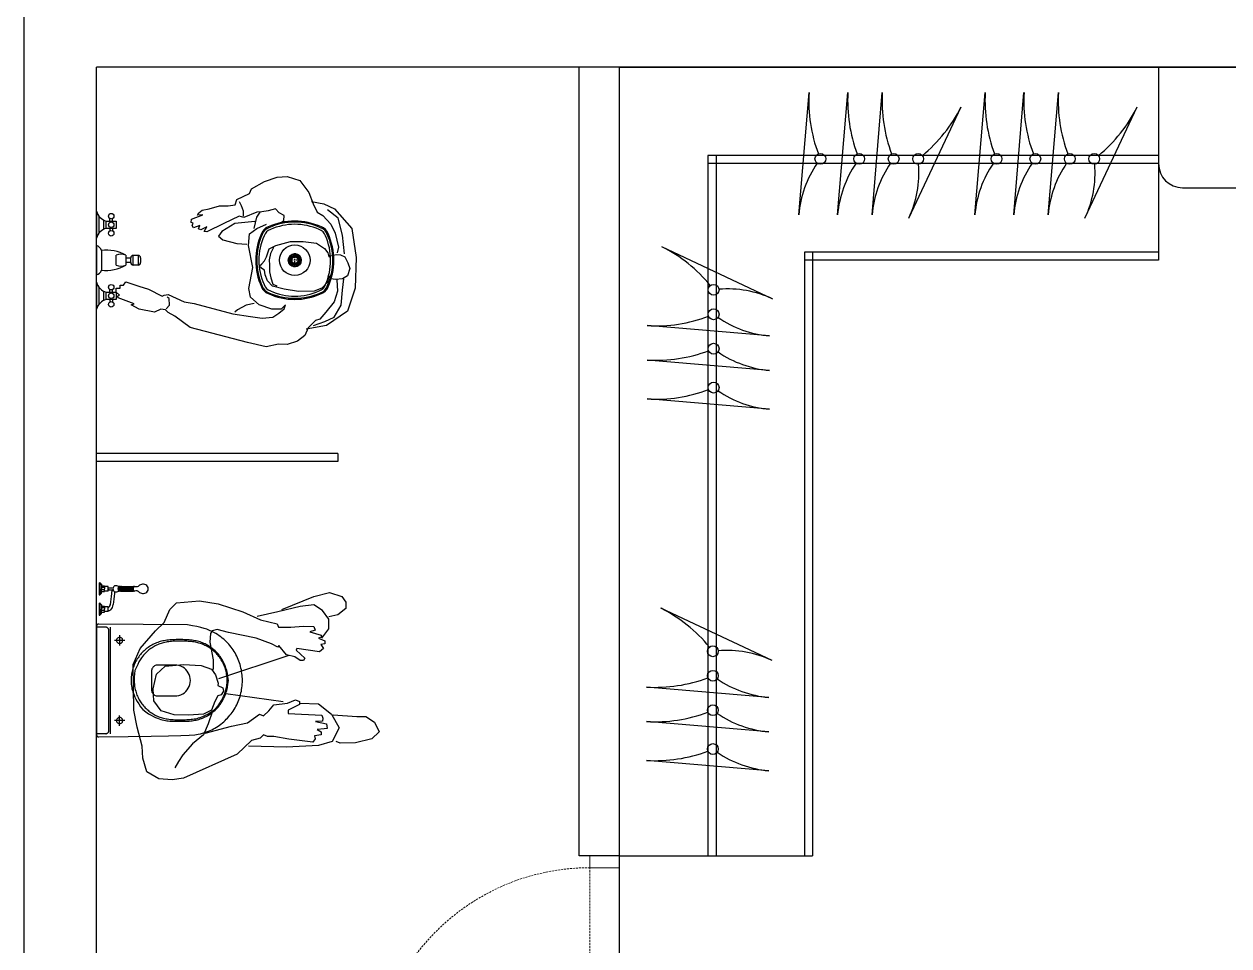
# Model space of a CAD drawing. Header units: inches. Extents: x 9636 to 21597, y -10243 to 557.
# Drawn here: x 14799.2 to 14948.9, y -8847.6 to -8733.1 of the extents above; entities that cross this region are included whole.
import ezdxf

# ---------------------------------------------------------------- set-up
doc = ezdxf.new("R2010")
doc.units = ezdxf.units.IN
doc.header["$MEASUREMENT"] = 0
for name, pattern in [('CENTER2', [1.125, 0.75, -0.125, 0.125, -0.125]), ('DASHED2', [0.375, 0.25, -0.125]), ('HIDDEN', [0.375, 0.25, -0.125])]:
    doc.linetypes.add(name, pattern=pattern)
for name, color, linetype in [('A-Door-Frame', 1, 'Continuous'), ('A-Door-Swing', 8, 'HIDDEN'), ('Edges', 7, 'Continuous')]:
    doc.layers.add(name, color=color, linetype=linetype)
doc.layers.add('Furniture', color=251, linetype='Continuous', lineweight=18)

# ---------------------------------------------------------------- blocks, each defined once
blk = doc.blocks.new('FF')
at = {"color": 252, "true_color": 0x939598}
for p, q in [((14799.19, -8905.47), (14799.19, -8729.47)), ((14988.19, -8738.47), (14808.19, -8738.47)), ((14808.19, -8896.47), (14808.19, -8738.47)), ((14868.19, -8836.47), (14868.19, -8738.47)), ((14873.19, -8836.47), (14873.19, -8738.47)), ((14873.19, -8738.47), (15058.19, -8738.47)), ((14873.19, -8896.47), (14873.19, -8738.47)), ((14940.19, -8738.47), (14940.19, -8750.47)), ((14940.19, -8738.47), (14940.19, -8762.47)), ((14884.19, -8749.47), (14884.19, -8836.47)), ((14940.19, -8749.47), (14884.19, -8749.47)), ((14885.19, -8749.47), (14885.19, -8836.47)), ((14940.19, -8750.47), (14884.19, -8750.47)), ((14943.19, -8753.47), (14985.19, -8753.47)), ((14808.19, -8756.38), (14808.19, -8759.73)), ((14808.49, -8756.98), (14808.49, -8759.13)), ((14809.86, -8757.6), (14809.86, -8757.29)), ((14810.17, -8757.6), (14810.17, -8757.29)), ((14809.1, -8758.64), (14809.1, -8757.48)), ((14809.41, -8757.6), (14810.62, -8757.6)), ((14809.41, -8758.51), (14809.41, -8757.6)), ((14810.62, -8758.51), (14809.41, -8758.51)), ((14809.86, -8758.51), (14809.86, -8758.82)), ((14810.17, -8758.51), (14810.17, -8758.82)), ((14810.62, -8757.6), (14810.62, -8758.51)), ((14808.19, -8760.64), (14808.19, -8764.3)), ((14808.8, -8761.25), (14808.8, -8763.69)), ((14810.62, -8763.08), (14810.62, -8761.86)), ((14811.84, -8761.86), (14811.84, -8763.08)), ((14812.76, -8761.86), (14813.36, -8761.86)), ((14812.76, -8763.08), (14812.76, -8761.86)), ((14813.36, -8761.86), (14813.36, -8763.08)), ((14940.19, -8761.47), (14896.19, -8761.47)), ((14896.19, -8761.47), (14896.19, -8836.47)), ((14897.19, -8761.47), (14897.19, -8836.47)), ((14811.84, -8762.17), (14812.45, -8762.17)), ((14812.45, -8762.77), (14811.84, -8762.77)), ((14812.45, -8762.77), (14812.45, -8762.17)), ((14813.36, -8763.08), (14812.76, -8763.08)), ((14813.67, -8762.17), (14813.67, -8762.77)), ((14940.19, -8762.47), (14896.19, -8762.47)), ((14808.19, -8765.21), (14808.19, -8768.56)), ((14808.49, -8765.81), (14808.49, -8767.96)), ((14809.1, -8767.47), (14809.1, -8766.31)), ((14809.86, -8766.43), (14809.86, -8766.12)), ((14810.17, -8766.43), (14810.17, -8766.12)), ((14809.41, -8766.43), (14810.62, -8766.43)), ((14809.41, -8767.34), (14809.41, -8766.43)), ((14810.62, -8767.34), (14809.41, -8767.34)), ((14809.86, -8767.34), (14809.86, -8767.65)), ((14810.17, -8767.34), (14810.17, -8767.65)), ((14810.62, -8766.43), (14810.62, -8767.34)), ((14838.19, -8786.47), (14808.19, -8786.47)), ((14838.19, -8786.47), (14838.19, -8787.47)), ((14838.19, -8787.47), (14808.19, -8787.47)), ((14873.19, -8836.47), (14868.19, -8836.47)), ((14873.19, -8836.47), (14897.19, -8836.47))]:
    blk.add_line(p, q, dxfattribs=at)
at = {"color": 252, "linetype": 'ByBlock', "true_color": 0x939598}
for p, q in [((14827.44, -8753.59), (14829.08, -8752.67)), ((14829.08, -8752.67), (14830.66, -8752.13)), ((14830.66, -8752.13), (14831.88, -8752.07)), ((14831.88, -8752.07), (14833.47, -8752.55)), ((14833.47, -8752.55), (14834.56, -8754.07)), ((14825.61, -8754.93), (14827.19, -8754.2)), ((14827.19, -8754.2), (14827.44, -8753.59)), ((14834.56, -8754.07), (14835.11, -8755.47)), ((14822.2, -8756.08), (14823.48, -8755.72)), ((14823.48, -8755.72), (14824.57, -8755.72)), ((14824.57, -8755.72), (14825.43, -8755.59)), ((14825.43, -8755.59), (14825.61, -8754.93)), ((14826.22, -8755.72), (14825.97, -8755.23)), ((14826.46, -8756.39), (14826.22, -8755.72)), ((14834.93, -8755.17), (14836.45, -8755.47)), ((14835.11, -8755.47), (14835.6, -8756.51)), ((14836.45, -8755.47), (14837.79, -8756.08)), ((14819.94, -8757.79), (14820, -8757.36)), ((14820, -8757.36), (14821.41, -8756.81)), ((14820.74, -8756.87), (14820.92, -8756.57)), ((14821.41, -8756.81), (14820.74, -8756.87)), ((14820.92, -8756.57), (14821.34, -8756.26)), ((14821.34, -8756.26), (14822.2, -8756.08)), ((14825.91, -8756.99), (14824.03, -8757.91)), ((14826.52, -8757.18), (14825.91, -8756.99)), ((14826.46, -8756.99), (14826.46, -8756.39)), ((14828.11, -8756.51), (14826.52, -8757.18)), ((14827.8, -8758.52), (14828.11, -8757.12)), ((14828.72, -8756.45), (14828.11, -8756.51)), ((14828.11, -8757.12), (14828.53, -8756.51)), ((14829.51, -8756.33), (14828.72, -8756.45)), ((14830.42, -8756.08), (14829.51, -8756.33)), ((14830.91, -8756.57), (14830.42, -8756.08)), ((14831.52, -8756.93), (14830.91, -8756.57)), ((14831.46, -8757.54), (14831.52, -8756.93)), ((14835.6, -8756.51), (14836.33, -8756.93)), ((14836.33, -8756.93), (14837.3, -8757.97)), ((14838.22, -8757.24), (14836.88, -8756.2)), ((14837.79, -8756.08), (14839.92, -8758.52)), ((14838.77, -8759.37), (14838.22, -8757.24)), ((14820.19, -8757.85), (14819.94, -8757.79)), ((14820.07, -8758.15), (14820.19, -8757.85)), ((14820.25, -8758.46), (14820.07, -8758.15)), ((14821.04, -8758.15), (14820.25, -8758.46)), ((14820.86, -8758.58), (14821.04, -8758.15)), ((14821.16, -8758.7), (14820.86, -8758.58)), ((14821.89, -8758.33), (14821.16, -8758.7)), ((14821.59, -8758.88), (14821.89, -8758.33)), ((14824.03, -8757.91), (14821.89, -8758.94)), ((14825.37, -8757.91), (14823.78, -8758.88)), ((14827.86, -8757.66), (14825.37, -8757.91)), ((14827.19, -8759.19), (14828.11, -8758.52)), ((14828.11, -8758.52), (14829.32, -8757.97)), ((14831.03, -8757.85), (14831.46, -8757.54)), ((14837.3, -8757.97), (14837.85, -8759.12)), ((14839.92, -8758.52), (14840.47, -8762.11)), ((14821.89, -8758.94), (14821.59, -8758.88)), ((14823.78, -8758.88), (14823.36, -8759.49)), ((14823.36, -8759.49), (14823.9, -8759.92)), ((14823.9, -8759.92), (14825.61, -8760.4)), ((14827.07, -8760.65), (14827.19, -8759.19)), ((14830.48, -8760.65), (14832.31, -8760.16)), ((14832.31, -8760.16), (14833.89, -8760.16)), ((14833.89, -8760.16), (14835.54, -8760.34)), ((14835.54, -8760.34), (14836.51, -8761.01)), ((14837.85, -8759.12), (14838.28, -8760.83)), ((14839.01, -8761.68), (14838.77, -8759.37)), ((14825.61, -8760.4), (14826.89, -8760.46)), ((14827.62, -8763.39), (14827.07, -8760.65)), ((14829.32, -8762.05), (14829.63, -8761.07)), ((14829.63, -8761.07), (14830.48, -8760.65)), ((14829.81, -8761.62), (14829.63, -8762.41)), ((14830.18, -8760.89), (14829.81, -8761.62)), ((14836.51, -8761.01), (14836.94, -8761.56)), ((14836.94, -8761.56), (14837.06, -8762.05)), ((14837.24, -8761.92), (14837.97, -8761.74)), ((14837.97, -8761.74), (14838.52, -8761.8)), ((14838.28, -8760.83), (14838.1, -8761.56)), ((14838.52, -8761.8), (14839.07, -8762.05)), ((14828.41, -8763.2), (14828.72, -8762.9)), ((14828.72, -8763.51), (14828.41, -8763.2)), ((14828.72, -8762.9), (14829.08, -8762.53)), ((14829.08, -8762.53), (14829.32, -8762.05)), ((14829.63, -8762.41), (14829.69, -8763.08)), ((14829.69, -8763.08), (14829.69, -8763.93)), ((14837.06, -8762.05), (14837.24, -8761.92)), ((14839.07, -8762.05), (14839.44, -8762.78)), ((14839.44, -8762.78), (14839.68, -8763.51)), ((14840.47, -8762.11), (14840.35, -8765.94)), ((14827.13, -8766), (14827.62, -8763.39)), ((14829.08, -8763.69), (14828.72, -8763.51)), ((14829.14, -8764.3), (14829.08, -8763.69)), ((14829.45, -8765.03), (14829.14, -8764.3)), ((14829.69, -8763.93), (14829.87, -8764.66)), ((14829.87, -8764.66), (14830.12, -8765.45)), ((14837.06, -8764.42), (14836.88, -8765.21)), ((14837.3, -8764.78), (14837.06, -8764.42)), ((14837.91, -8764.85), (14837.3, -8764.78)), ((14838.77, -8764.78), (14837.91, -8764.85)), ((14839.38, -8764.42), (14838.77, -8764.78)), ((14838.77, -8766.18), (14838.95, -8764.78)), ((14839.68, -8763.51), (14839.38, -8764.42)), ((14810.62, -8766.43), (14810.62, -8765.94)), ((14810.62, -8765.94), (14811.11, -8765.94)), ((14811.11, -8765.94), (14811.11, -8765.58)), ((14811.11, -8765.58), (14811.54, -8765.58)), ((14811.54, -8765.58), (14811.84, -8765.15)), ((14811.84, -8765.15), (14813.43, -8765.7)), ((14813.43, -8765.7), (14814.64, -8766.06)), ((14814.64, -8766.06), (14816.35, -8766.92)), ((14827.31, -8767.04), (14827.13, -8766)), ((14830.06, -8765.7), (14829.45, -8765.03)), ((14831.52, -8766.06), (14830.06, -8765.7)), ((14830.12, -8765.45), (14830.6, -8765.64)), ((14833.28, -8766.37), (14831.52, -8766.06)), ((14835.23, -8766.31), (14833.28, -8766.37)), ((14836.21, -8765.94), (14835.23, -8766.31)), ((14836.88, -8765.21), (14836.21, -8765.94)), ((14838.16, -8766.31), (14837.73, -8767.65)), ((14838.04, -8764.91), (14838.16, -8766.31)), ((14838.58, -8768.07), (14838.77, -8766.18)), ((14840.35, -8765.94), (14839.38, -8768.8)), ((14811.05, -8766.79), (14810.62, -8766.43)), ((14810.81, -8766.92), (14811.05, -8766.79)), ((14810.87, -8767.16), (14810.81, -8766.92)), ((14812.88, -8767.89), (14810.87, -8767.16)), ((14816.35, -8766.92), (14816.59, -8766.79)), ((14816.59, -8766.79), (14817.08, -8766.73)), ((14817.2, -8767.22), (14816.96, -8767.04)), ((14817.08, -8766.73), (14819.09, -8767.65)), ((14817.26, -8768.07), (14817.2, -8767.22)), ((14819.09, -8767.65), (14820.31, -8767.83)), ((14820.31, -8767.83), (14825.12, -8769.11)), ((14827.8, -8767.83), (14826.77, -8768.07)), ((14828.41, -8768.01), (14827.31, -8767.04)), ((14837.73, -8767.65), (14836.69, -8768.92)), ((14812.51, -8768.01), (14812.88, -8767.89)), ((14813.49, -8768.56), (14812.51, -8768.01)), ((14815.38, -8768.92), (14813.49, -8768.56)), ((14816.17, -8768.56), (14815.38, -8768.92)), ((14816.78, -8768.62), (14816.17, -8768.56)), ((14817.08, -8768.98), (14816.78, -8768.62)), ((14816.84, -8768.5), (14817.26, -8768.07)), ((14817.93, -8769.41), (14817.08, -8768.98)), ((14825.12, -8769.11), (14827.31, -8769.47)), ((14825.73, -8768.62), (14825.37, -8768.92)), ((14826.77, -8768.07), (14825.73, -8768.62)), ((14829.99, -8768.56), (14828.41, -8768.01)), ((14831.15, -8768.56), (14829.99, -8768.56)), ((14830.12, -8769.53), (14830.85, -8769.05)), ((14830.85, -8769.05), (14831.52, -8768.5)), ((14831.7, -8768.01), (14831.15, -8768.56)), ((14831.52, -8768.5), (14831.7, -8768.01)), ((14836.69, -8768.92), (14835.96, -8769.78)), ((14839.38, -8768.8), (14836.76, -8770.57)), ((14837.73, -8769.53), (14838.58, -8768.07)), ((14819.82, -8770.81), (14817.93, -8769.41)), ((14826.95, -8772.7), (14819.82, -8770.81)), ((14827.31, -8769.47), (14828.78, -8769.65)), ((14828.78, -8769.65), (14830.12, -8769.53)), ((14836.76, -8770.57), (14834.26, -8771.05)), ((14835.42, -8769.96), (14834.5, -8770.87)), ((14835.17, -8770.57), (14836.57, -8770.08)), ((14835.96, -8769.78), (14835.42, -8769.96)), ((14836.57, -8770.08), (14837.73, -8769.53)), ((14834.08, -8771.84), (14833.16, -8772.51)), ((14834.5, -8770.87), (14834.08, -8771.84)), ((14829.26, -8773.24), (14826.95, -8772.7)), ((14830.79, -8772.88), (14829.26, -8773.24)), ((14831.88, -8772.94), (14830.79, -8772.88)), ((14833.16, -8772.51), (14831.88, -8772.94)), ((14835.21, -8804.23), (14837.13, -8803.73)), ((14837.13, -8803.73), (14838.69, -8804.23)), ((14817.29, -8805.86), (14818.15, -8805.01)), ((14818.15, -8805.01), (14820.99, -8804.79)), ((14820.99, -8804.79), (14823.33, -8805.15)), ((14823.33, -8805.15), (14826.39, -8806.14)), ((14831.22, -8805.86), (14835.21, -8804.23)), ((14835.21, -8805.29), (14833.5, -8805.5)), ((14836.27, -8806), (14835.21, -8805.29)), ((14838.69, -8804.23), (14839.19, -8804.94)), ((14839.19, -8804.94), (14839.19, -8805.72)), ((14816.58, -8807.49), (14817.29, -8805.86)), ((14826.39, -8806.14), (14828.59, -8807.14)), ((14830.73, -8806.14), (14828.17, -8806.71)), ((14833.5, -8805.5), (14830.73, -8806.14)), ((14837.05, -8807.07), (14836.27, -8806)), ((14838.19, -8806.5), (14837.05, -8806.78)), ((14839.19, -8805.72), (14838.19, -8806.5)), ((14815.51, -8808.49), (14816.58, -8807.49)), ((14828.59, -8807.14), (14830.66, -8807.64)), ((14830.66, -8807.64), (14830.8, -8808.06)), ((14830.8, -8808.06), (14832.36, -8808.06)), ((14832.36, -8808.06), (14833.86, -8807.92)), ((14833.86, -8807.92), (14835.21, -8807.99)), ((14835.21, -8807.99), (14835.35, -8808.42)), ((14836.2, -8809.41), (14837.05, -8808.27)), ((14837.05, -8808.27), (14837.05, -8807.07)), ((14813.6, -8810.69), (14815.51, -8808.49)), ((14822.34, -8808.84), (14822.27, -8809.91)), ((14822.55, -8808.49), (14822.34, -8808.84)), ((14823.19, -8808.35), (14822.55, -8808.49)), ((14824.61, -8808.7), (14823.19, -8808.35)), ((14828.03, -8809.41), (14824.61, -8808.7)), ((14829.95, -8810.12), (14828.03, -8809.41)), ((14835.35, -8808.42), (14834.71, -8808.63)), ((14834.71, -8808.63), (14836.13, -8809.06)), ((14836.2, -8809.27), (14835.77, -8809.41)), ((14835.77, -8809.41), (14836.56, -8809.77)), ((14836.13, -8809.06), (14836.2, -8809.27)), ((14836.56, -8809.77), (14836.56, -8810.12)), ((14812.74, -8812.68), (14813.6, -8810.69)), ((14822.27, -8809.91), (14822.69, -8812.11)), ((14830.73, -8810.55), (14829.95, -8810.12)), ((14830.87, -8810.33), (14830.73, -8810.55)), ((14831.79, -8811.47), (14830.87, -8810.33)), ((14833.07, -8810.69), (14833, -8810.9)), ((14833, -8810.9), (14834.07, -8811.9)), ((14835.92, -8811.12), (14833.07, -8810.69)), ((14836.41, -8810.69), (14835.92, -8811.12)), ((14836.56, -8810.12), (14836.06, -8810.19)), ((14836.06, -8810.19), (14836.41, -8810.69)), ((14812.81, -8818.36), (14812.74, -8812.68)), ((14816.72, -8812.89), (14819, -8812.68)), ((14819, -8812.68), (14821.2, -8812.82)), ((14822.69, -8812.11), (14822.69, -8813.32)), ((14823.41, -8814.45), (14832.15, -8811.54)), ((14832.86, -8811.75), (14831.79, -8811.47)), ((14833.5, -8812.18), (14832.86, -8811.75)), ((14833.93, -8812.18), (14833.5, -8812.18)), ((14834.07, -8811.9), (14833.93, -8812.18)), ((14815.23, -8815.73), (14815.66, -8813.89)), ((14815.66, -8813.89), (14816.72, -8812.89)), ((14821.2, -8812.82), (14822.48, -8813.25)), ((14822.48, -8813.25), (14822.98, -8813.96)), ((14822.98, -8813.96), (14823.33, -8815.02)), ((14815.3, -8817.22), (14815.23, -8815.73)), ((14823.33, -8815.02), (14823.26, -8815.31)), ((14823.26, -8815.31), (14823.9, -8815.59)), ((14823.9, -8815.59), (14823.97, -8816.02)), ((14816.23, -8818.43), (14815.3, -8817.22)), ((14823.26, -8816.58), (14822.91, -8817.29)), ((14823.69, -8816.44), (14823.26, -8816.58)), ((14823.97, -8816.02), (14823.69, -8816.44)), ((14824.26, -8816.3), (14831.37, -8817.29)), ((14831.94, -8817.51), (14832.93, -8817.08)), ((14832.93, -8817.08), (14833.43, -8817.29)), ((14813.24, -8820.49), (14812.81, -8818.36)), ((14817.86, -8818.93), (14816.23, -8818.43)), ((14822.48, -8818.36), (14821.49, -8818.86)), ((14822.62, -8818.5), (14822.05, -8820.06)), ((14822.91, -8817.29), (14822.48, -8818.36)), ((14828.95, -8819.07), (14829.59, -8818.43)), ((14829.59, -8818.43), (14830.23, -8817.72)), ((14830.23, -8817.72), (14831.94, -8817.51)), ((14833.43, -8817.65), (14832.01, -8818.36)), ((14832.01, -8818.36), (14832.01, -8818.79)), ((14833.43, -8817.29), (14833.43, -8817.65)), ((14833.5, -8817.51), (14835.77, -8817.58)), ((14835.77, -8817.58), (14837.41, -8818.86)), ((14819.64, -8819), (14817.86, -8818.93)), ((14821.49, -8818.86), (14819.64, -8819)), ((14822.05, -8820.06), (14821.49, -8821.41)), ((14824.97, -8820.35), (14826.96, -8819.92)), ((14826.96, -8819.92), (14828.45, -8818.86)), ((14828.45, -8818.86), (14828.95, -8819.07)), ((14832.01, -8818.79), (14836.2, -8819)), ((14836.27, -8819.71), (14835.42, -8819.78)), ((14835.42, -8819.78), (14836.77, -8820.06)), ((14836.2, -8819), (14836.34, -8819.35)), ((14836.34, -8819.35), (14836.27, -8819.71)), ((14836.77, -8820.06), (14836.84, -8820.63)), ((14837.41, -8818.86), (14838.33, -8820.56)), ((14837.62, -8818.93), (14840.54, -8819.14)), ((14840.54, -8819.14), (14841.67, -8819.14)), ((14841.67, -8819.14), (14842.74, -8819.85)), ((14842.74, -8819.85), (14843.31, -8821.06)), ((14813.88, -8822.83), (14813.24, -8820.49)), ((14821.49, -8821.41), (14820.14, -8822.55)), ((14821.7, -8821.2), (14824.97, -8820.35)), ((14828.95, -8821.41), (14828.52, -8821.84)), ((14829.45, -8821.63), (14828.95, -8821.41)), ((14830.23, -8821.63), (14829.45, -8821.63)), ((14832.08, -8821.98), (14830.23, -8821.63)), ((14836.13, -8821.41), (14835.28, -8821.56)), ((14835.28, -8821.56), (14835.35, -8821.91)), ((14836.49, -8820.7), (14835.63, -8820.77)), ((14835.63, -8820.77), (14836.13, -8821.06)), ((14836.13, -8821.06), (14836.13, -8821.41)), ((14836.84, -8820.63), (14836.49, -8820.7)), ((14838.33, -8820.56), (14837.48, -8822.27)), ((14843.31, -8821.06), (14842.39, -8821.91)), ((14813.95, -8824.33), (14813.88, -8822.83)), ((14820.14, -8822.55), (14818.93, -8823.9)), ((14827.46, -8822.12), (14825.68, -8823.83)), ((14831.79, -8822.98), (14827.1, -8822.83)), ((14828.52, -8821.84), (14827.46, -8822.12)), ((14835.77, -8822.76), (14831.79, -8822.98)), ((14835.06, -8822.34), (14832.08, -8821.98)), ((14835.35, -8821.91), (14835.06, -8822.34)), ((14837.48, -8822.27), (14835.77, -8822.76)), ((14838.48, -8822.48), (14837.98, -8822.27)), ((14840.4, -8822.41), (14838.48, -8822.48)), ((14842.39, -8821.91), (14840.4, -8822.41)), ((14814.45, -8826.03), (14813.95, -8824.33)), ((14818.36, -8824.75), (14817.93, -8825.53)), ((14818.93, -8823.9), (14818.36, -8824.75)), ((14825.68, -8823.83), (14819, -8826.81)), ((14815.94, -8826.88), (14814.45, -8826.03)), ((14817.58, -8827.03), (14815.94, -8826.88)), ((14819, -8826.81), (14817.58, -8827.03))]:
    blk.add_line(p, q, dxfattribs=at)
at = {"color": 252, "linetype": 'CENTER2', "true_color": 0x939598}
for p, q in [((14832.83, -8763.35), (14832.83, -8761.59)), ((14833.71, -8762.47), (14831.95, -8762.47))]:
    blk.add_line(p, q, dxfattribs=at)
at = {"color": 252, "linetype": 'Continuous', "true_color": 0x939598}
for p, q in [((14833.42, -8762.06), (14833.34, -8761.87)), ((14832.05, -8762.41), (14832.13, -8762.6)), ((14832.13, -8762.6), (14832.24, -8762.88)), ((14832.24, -8762.88), (14832.32, -8763.07)), ((14832.58, -8761.94), (14832.64, -8761.94)), ((14832.64, -8763), (14832.58, -8763)), ((14833.03, -8761.94), (14832.64, -8761.94)), ((14832.64, -8763), (14833.03, -8763)), ((14833.03, -8761.94), (14833.08, -8761.94)), ((14833.08, -8763), (14833.03, -8763)), ((14833.42, -8762.06), (14833.54, -8762.34)), ((14833.62, -8762.53), (14833.54, -8762.34))]:
    blk.add_line(p, q, dxfattribs=at)
at = {"color": 0}
for p, q in [((14808.54, -8802.53), (14808.54, -8804.03)), ((14808.54, -8802.53), (14808.61, -8802.53)), ((14808.64, -8803.97), (14808.64, -8802.58)), ((14808.79, -8802.73), (14808.79, -8803.28)), ((14808.79, -8802.92), (14809.17, -8802.92)), ((14809.19, -8803.13), (14808.79, -8803.13)), ((14808.79, -8803.82), (14808.79, -8803.28)), ((14809.19, -8803.43), (14808.79, -8803.43)), ((14808.79, -8803.64), (14809.17, -8803.64)), ((14809.62, -8802.98), (14809.19, -8802.98)), ((14809.19, -8802.98), (14809.19, -8803.28)), ((14809.19, -8803.58), (14809.19, -8803.28)), ((14809.62, -8803.58), (14809.19, -8803.58)), ((14809.62, -8803.58), (14809.62, -8802.98)), ((14809.69, -8803.15), (14810.26, -8803.15)), ((14809.69, -8803.41), (14810.25, -8803.41)), ((14811.1, -8802.99), (14810.96, -8802.99)), ((14811.1, -8803.58), (14810.96, -8803.58)), ((14811.1, -8803.23), (14812.59, -8803.23)), ((14811.1, -8803.28), (14812.59, -8803.28)), ((14811.1, -8803.34), (14812.59, -8803.34)), ((14811.11, -8803.39), (14812.6, -8803.39)), ((14811.12, -8803.18), (14812.61, -8803.18)), ((14811.13, -8803.43), (14812.62, -8803.43)), ((14811.14, -8803.14), (14812.62, -8803.14)), ((14811.16, -8803.1), (14812.64, -8803.1)), ((14811.16, -8803.48), (14812.64, -8803.48)), ((14811.19, -8803.06), (14812.67, -8803.06)), ((14811.19, -8803.51), (14812.67, -8803.51)), ((14811.23, -8803.03), (14812.69, -8803.03)), ((14811.23, -8803.54), (14812.69, -8803.54)), ((14811.26, -8803.01), (14812.71, -8803.01)), ((14811.26, -8803.57), (14812.72, -8803.57)), ((14811.28, -8803), (14812.73, -8803)), ((14811.29, -8802.99), (14812.73, -8802.99)), ((14811.29, -8803.58), (14812.73, -8803.58)), ((14808.54, -8804.03), (14808.61, -8804.03)), ((14808.54, -8805.07), (14808.54, -8806.57)), ((14808.54, -8805.07), (14808.61, -8805.07)), ((14808.64, -8806.51), (14808.64, -8805.12)), ((14808.79, -8805.27), (14808.79, -8805.82)), ((14808.54, -8806.57), (14808.61, -8806.57)), ((14808.79, -8805.46), (14809.17, -8805.46)), ((14809.19, -8805.67), (14808.79, -8805.67)), ((14808.79, -8806.36), (14808.79, -8805.82)), ((14809.19, -8805.97), (14808.79, -8805.97)), ((14808.79, -8806.18), (14809.17, -8806.18)), ((14809.62, -8805.52), (14809.19, -8805.52)), ((14809.19, -8805.52), (14809.19, -8805.82)), ((14809.19, -8806.12), (14809.19, -8805.82)), ((14809.62, -8806.12), (14809.19, -8806.12)), ((14809.62, -8806.12), (14809.62, -8805.52))]:
    blk.add_line(p, q, dxfattribs=at)
at = {"color": 252, "true_color": 0x939598}
for centre in [(14810.02, -8756.99), (14810.02, -8758.06), (14810.02, -8759.12), (14810.02, -8765.82), (14810.02, -8766.88), (14810.02, -8767.95)]:
    blk.add_circle(centre, 0.34, dxfattribs=at)
at = {"color": 252, "linetype": 'Continuous', "true_color": 0x939598}
for radius in [1.9, 0.811, 0.466, 0.409]:
    blk.add_circle((14832.83, -8762.47), radius, dxfattribs=at)
at = {"color": 252, "true_color": 0x939598}
for centre, radius, start, end in [((14943.19, -8750.47), 3, 180, 270), ((14809.86, -8755.92), 1.74, 195.2551, 254.7449), ((14809.86, -8760.19), 1.74, 105.2551, 164.7449), ((14807.94, -8761.5), 0.892, 16.1502, 73.8498), ((14809.41, -8766.12), 4.91, 60.2551, 97.125), ((14811.23, -8763.25), 1.52, 66.3417, 113.6583), ((14812.75, -8762.16), 0.295, 88.2224, 181.7776), ((14813.37, -8762.16), 0.295, 358.2224, 91.7776), ((14809.41, -8758.82), 4.91, 262.875, 299.7449), ((14811.23, -8761.69), 1.52, 246.3417, 293.6584), ((14812.75, -8762.78), 0.295, 178.2224, 271.7776), ((14813.37, -8762.78), 0.295, 268.2224, 1.7776), ((14807.94, -8763.44), 0.892, 286.1502, 343.8498), ((14809.86, -8764.75), 1.74, 195.2551, 254.7449), ((14809.86, -8769.02), 1.74, 105.2551, 164.7449)]:
    blk.add_arc(centre, radius, start, end, dxfattribs=at)
at = {"color": 252, "linetype": 'Continuous', "true_color": 0x939598}
for centre, radius, start, end in [((14829.95, -8759.59), 1.33, 108.6493, 161.3514), ((14830.04, -8759.68), 1.32, 108.4913, 161.509), ((14830.16, -8759.8), 1.2, 107.1892, 162.8119), ((14832.83, -8765.67), 8.05, 65.7431, 114.2554), ((14832.83, -8765.61), 7.87, 65.9156, 114.0844), ((14832.83, -8765.46), 7.45, 66.0462, 113.9541), ((14835.5, -8759.8), 1.2, 17.1836, 72.814), ((14835.64, -8759.66), 1.29, 17.9494, 72.0514), ((14835.71, -8759.59), 1.33, 18.64, 71.3731), ((14836.03, -8762.47), 8.05, 155.7453, 204.2564), ((14835.97, -8762.47), 7.87, 155.9156, 204.0845), ((14835.82, -8762.47), 7.45, 156.0502, 203.9498), ((14829.84, -8762.47), 7.45, 336.0504, 23.9499), ((14829.69, -8762.47), 7.87, 335.9155, 24.0846), ((14829.64, -8762.47), 8.05, 335.7429, 24.2555), ((14832.83, -8762.47), 0.789, 46.0565, 178.6411), ((14832.83, -8762.47), 0.789, 46.0565, 178.9435), ((14832.83, -8762.47), 0.718, 34.5731, 190.4269), ((14833.15, -8762.12), 0.32, 44.2179, 53.1195), ((14832.34, -8762.45), 0.296, 171.5141, 181.147), ((14832.83, -8762.47), 0.789, 178.9435, 226.0565), ((14832.83, -8762.47), 0.718, 214.5731, 10.4269), ((14832.83, -8762.47), 0.583, 115.5438, 244.4562), ((14832.83, -8762.47), 0.789, 226.0565, 358.9435), ((14832.51, -8762.82), 0.32, 224.2179, 233.1195), ((14832.83, -8762.47), 0.583, 295.5438, 64.4562), ((14832.83, -8762.47), 0.789, 358.9435, 46.0565), ((14833.33, -8762.49), 0.296, 351.5149, 1.1477), ((14829.95, -8765.35), 1.33, 198.5612, 251.4243), ((14830.02, -8765.28), 1.29, 197.8792, 252.1204), ((14830.16, -8765.14), 1.2, 197.1823, 252.8172), ((14832.83, -8759.48), 7.45, 246.0461, 293.954), ((14835.5, -8765.14), 1.2, 287.1884, 342.8085), ((14835.64, -8765.28), 1.29, 287.9496, 342.0505), ((14835.72, -8765.35), 1.33, 288.5617, 341.4379), ((14832.83, -8759.28), 8.05, 245.7447, 294.2565), ((14832.83, -8759.33), 7.87, 245.9155, 294.0845)]:
    blk.add_arc(centre, radius, start, end, dxfattribs=at)
at = {"color": 0}
for centre, radius, start, end in [((14808.58, -8802.58), 0.0612, 358.0282, 62.0821), ((14808.49, -8802.9), 0.35, 28.3436, 64.2104), ((14809.05, -8803.02), 0.149, 15.9076, 39.9207), ((14809.05, -8803.54), 0.149, 320.0793, 344.0924), ((14809.47, -8803.28), 0.255, 305.7762, 54.2238), ((14811.17, -8804), 1.14, 148.5932, 173.7686), ((14810.66, -8803.29), 0.425, 120.5106, 239.4894), ((14811.09, -8803.96), 0.68, 154.0824, 173.2266), ((14810.6, -8803.69), 0.78, 62.7727, 101.5996), ((14810.6, -8802.89), 0.78, 258.4004, 297.2273), ((14811.29, -8803.29), 0.448, 139.0147, 220.9853), ((14811.33, -8803.29), 0.371, 127.5398, 232.4602), ((14811.34, -8803.29), 0.351, 123.1371, 236.8629), ((14811.39, -8803.29), 0.328, 116.3551, 243.6449), ((14811.13, -8803.02), 0.0381, 53.1441, 126.8559), ((14811.42, -8803.29), 0.32, 113.4368, 246.5632), ((14811.13, -8803.55), 0.0381, 233.1441, 306.8559), ((14811.2, -8803.05), 0.0712, 47.3065, 132.6935), ((14811.2, -8803.53), 0.0712, 227.3065, 312.6935), ((14811.27, -8803.02), 0.0381, 53.1441, 126.8559), ((14811.27, -8803.55), 0.0381, 233.1441, 306.8559), ((14812.96, -8803.29), 0.371, 127.5398, 232.4602), ((14812.97, -8803.29), 0.351, 123.1371, 236.8629), ((14813.02, -8803.29), 0.328, 116.3551, 243.6449), ((14812.76, -8803.02), 0.0381, 53.1441, 126.8559), ((14813.05, -8803.29), 0.32, 113.4368, 246.5632), ((14812.76, -8803.55), 0.0381, 233.1441, 306.8559), ((14812.83, -8803.05), 0.0712, 47.3065, 132.6935), ((14812.83, -8803.53), 0.0712, 227.3065, 312.6935), ((14812.9, -8803.02), 0.0381, 53.1441, 126.8559), ((14812.9, -8803.55), 0.0381, 233.1441, 306.8559), ((14813.16, -8801.82), 1.2, 258.3571, 275.6253), ((14813.16, -8804.75), 1.2, 84.3747, 101.6429), ((14813.16, -8802.6), 0.433, 286.2879, 327.3519), ((14813.16, -8803.98), 0.433, 32.6481, 73.7121), ((14814.01, -8803.8), 1.08, 88.7483, 116.4877), ((14814.01, -8802.78), 1.08, 243.5123, 271.2517), ((14814.04, -8803.29), 0.572, 269.1351, 90.8649), ((14808.58, -8803.97), 0.0612, 297.9179, 1.9718), ((14808.58, -8805.12), 0.0612, 358.0282, 62.0821), ((14808.49, -8803.66), 0.35, 295.7896, 331.6564), ((14808.49, -8805.44), 0.35, 28.3436, 64.2104), ((14809.5, -8805.26), 0.388, 289.0504, 0.6085), ((14825.79, -8806.36), 15.94, 171.0602, 176.0403), ((14809.44, -8805.25), 0.817, 309.6697, 359.6336), ((14848.14, -8808.84), 38.05, 172.5073, 174.5933), ((14808.58, -8806.51), 0.0612, 297.9179, 1.9718), ((14808.49, -8806.2), 0.35, 295.7896, 331.6564), ((14809.05, -8805.56), 0.149, 15.9076, 39.9207), ((14809.05, -8806.08), 0.149, 320.0793, 344.0924), ((14809.58, -8805.39), 0.624, 274.3011, 308.585)]:
    blk.add_arc(centre, radius, start, end, dxfattribs=at)
at = {"layer": 'A-Door-Frame', "color": 252, "lineweight": 5, "true_color": 0x939598}
for p, q in [((14869.52, -8837.94), (14869.52, -8836.47)), ((14873.19, -8836.47), (14869.52, -8836.47)), ((14873.19, -8836.47), (14873.19, -8837.94)), ((14873.19, -8837.94), (14869.52, -8837.94))]:
    blk.add_line(p, q, dxfattribs=at)
at = {"layer": 'A-Door-Swing', "color": 252, "linetype": 'DASHED2', "lineweight": 5, "true_color": 0x939598}
blk.add_line((14869.52, -8864.76), (14869.52, -8837.69), dxfattribs=at)
blk.add_arc((14869.52, -8865), 27.07, 90, 180, dxfattribs=at)
at = {"layer": 'Edges'}
for p, q in [((14808.2, -8807.87), (14808.19, -8807.91)), ((14808.19, -8807.91), (14808.19, -8807.94)), ((14808.19, -8807.94), (14808.19, -8808.06)), ((14809.34, -8808.06), (14808.19, -8808.06)), ((14808.19, -8808.06), (14808.19, -8821.29)), ((14808.21, -8807.84), (14808.2, -8807.87)), ((14808.22, -8807.81), (14808.21, -8807.84)), ((14808.24, -8807.78), (14808.22, -8807.81)), ((14808.27, -8807.75), (14808.24, -8807.78)), ((14808.29, -8807.73), (14808.27, -8807.75)), ((14808.32, -8807.71), (14808.29, -8807.73)), ((14808.36, -8807.7), (14808.32, -8807.71)), ((14808.39, -8807.68), (14808.36, -8807.7)), ((14808.42, -8807.68), (14808.39, -8807.68)), ((14808.46, -8807.68), (14808.42, -8807.68)), ((14819.5, -8807.77), (14808.46, -8807.68)), ((14809.39, -8808.06), (14809.34, -8808.06)), ((14809.44, -8808.07), (14809.39, -8808.06)), ((14809.49, -8808.09), (14809.44, -8808.07)), ((14809.53, -8808.11), (14809.49, -8808.09)), ((14809.57, -8808.14), (14809.53, -8808.11)), ((14809.61, -8808.17), (14809.57, -8808.14)), ((14809.64, -8808.21), (14809.61, -8808.17)), ((14809.67, -8808.25), (14809.64, -8808.21)), ((14809.69, -8808.29), (14809.67, -8808.25)), ((14809.71, -8808.34), (14809.69, -8808.29)), ((14809.91, -8821.29), (14809.91, -8808.06)), ((14809.72, -8808.39), (14809.71, -8808.34)), ((14809.72, -8808.44), (14809.72, -8808.39)), ((14809.72, -8820.91), (14809.72, -8808.44)), ((14810.68, -8809.69), (14810.41, -8809.69)), ((14810.69, -8809.59), (14810.68, -8809.69)), ((14810.68, -8809.69), (14810.69, -8809.79)), ((14811.06, -8809.69), (14810.68, -8809.69)), ((14810.73, -8809.5), (14810.69, -8809.59)), ((14810.69, -8809.79), (14810.73, -8809.88)), ((14810.79, -8809.42), (14810.73, -8809.5)), ((14810.87, -8809.36), (14810.79, -8809.42)), ((14810.97, -8809.32), (14810.87, -8809.36)), ((14811.06, -8809.31), (14810.97, -8809.32)), ((14811.06, -8809.04), (14811.06, -8809.31)), ((14811.16, -8809.32), (14811.06, -8809.31)), ((14811.06, -8809.31), (14811.06, -8809.69)), ((14811.06, -8809.69), (14811.06, -8810.07)), ((14811.45, -8809.69), (14811.06, -8809.69)), ((14811.26, -8809.36), (14811.16, -8809.32)), ((14811.34, -8809.42), (14811.26, -8809.36)), ((14811.4, -8809.5), (14811.34, -8809.42)), ((14811.43, -8809.59), (14811.4, -8809.5)), ((14811.4, -8809.88), (14811.43, -8809.79)), ((14811.45, -8809.69), (14811.43, -8809.59)), ((14811.43, -8809.79), (14811.45, -8809.69)), ((14811.72, -8809.69), (14811.45, -8809.69)), ((14810.73, -8809.88), (14810.79, -8809.96)), ((14810.79, -8809.96), (14810.87, -8810.02)), ((14810.87, -8810.02), (14810.97, -8810.06)), ((14810.97, -8810.06), (14811.06, -8810.07)), ((14811.06, -8810.07), (14811.16, -8810.06)), ((14811.06, -8810.07), (14811.06, -8810.34)), ((14811.16, -8810.06), (14811.26, -8810.02)), ((14811.26, -8810.02), (14811.34, -8809.96)), ((14811.34, -8809.96), (14811.4, -8809.88)), ((14810.68, -8819.66), (14810.41, -8819.66)), ((14810.69, -8819.56), (14810.68, -8819.66)), ((14810.68, -8819.66), (14810.69, -8819.76)), ((14811.06, -8819.66), (14810.68, -8819.66)), ((14810.73, -8819.47), (14810.69, -8819.56)), ((14810.69, -8819.76), (14810.73, -8819.85)), ((14810.79, -8819.39), (14810.73, -8819.47)), ((14810.73, -8819.85), (14810.79, -8819.93)), ((14810.87, -8819.33), (14810.79, -8819.39)), ((14810.79, -8819.93), (14810.87, -8819.99)), ((14810.97, -8819.29), (14810.87, -8819.33)), ((14810.87, -8819.99), (14810.97, -8820.03)), ((14811.06, -8819.28), (14810.97, -8819.29)), ((14810.97, -8820.03), (14811.06, -8820.04)), ((14811.06, -8819.28), (14811.06, -8819.01)), ((14811.06, -8819.66), (14811.06, -8819.28)), ((14811.16, -8819.29), (14811.06, -8819.28)), ((14811.06, -8820.04), (14811.06, -8819.66)), ((14811.45, -8819.66), (14811.06, -8819.66)), ((14811.06, -8820.04), (14811.16, -8820.03)), ((14811.06, -8820.31), (14811.06, -8820.04)), ((14811.26, -8819.33), (14811.16, -8819.29)), ((14811.16, -8820.03), (14811.26, -8819.99)), ((14811.34, -8819.39), (14811.26, -8819.33)), ((14811.26, -8819.99), (14811.34, -8819.93)), ((14811.4, -8819.47), (14811.34, -8819.39)), ((14811.34, -8819.93), (14811.4, -8819.85)), ((14811.43, -8819.56), (14811.4, -8819.47)), ((14811.4, -8819.85), (14811.43, -8819.76)), ((14811.45, -8819.66), (14811.43, -8819.56)), ((14811.43, -8819.76), (14811.45, -8819.66)), ((14811.72, -8819.66), (14811.45, -8819.66)), ((14809.34, -8821.29), (14808.19, -8821.29)), ((14808.19, -8821.29), (14808.19, -8821.41)), ((14808.19, -8821.41), (14808.19, -8821.44)), ((14808.19, -8821.44), (14808.2, -8821.48)), ((14808.2, -8821.48), (14808.21, -8821.51)), ((14808.21, -8821.51), (14808.22, -8821.54)), ((14808.22, -8821.54), (14808.24, -8821.57)), ((14808.24, -8821.57), (14808.27, -8821.6)), ((14808.27, -8821.6), (14808.29, -8821.62)), ((14808.29, -8821.62), (14808.32, -8821.64)), ((14808.32, -8821.64), (14808.36, -8821.66)), ((14808.36, -8821.66), (14808.39, -8821.67)), ((14808.39, -8821.67), (14808.42, -8821.67)), ((14808.42, -8821.67), (14808.46, -8821.68)), ((14809.34, -8821.29), (14809.39, -8821.29)), ((14809.39, -8821.29), (14809.44, -8821.28)), ((14809.44, -8821.28), (14809.49, -8821.27)), ((14809.49, -8821.27), (14809.53, -8821.24)), ((14809.53, -8821.24), (14809.57, -8821.22)), ((14809.57, -8821.22), (14809.61, -8821.18)), ((14809.61, -8821.18), (14809.64, -8821.14)), ((14809.64, -8821.14), (14809.67, -8821.1)), ((14809.67, -8821.1), (14809.69, -8821.06)), ((14809.69, -8821.06), (14809.71, -8821.01)), ((14809.71, -8821.01), (14809.72, -8820.96)), ((14809.72, -8820.96), (14809.72, -8820.91))]:
    blk.add_line(p, q, dxfattribs=at)
for points in [[(14808.46, -8821.68), (14812.14, -8821.64), (14814.99, -8821.6), (14817.12, -8821.55), (14818.66, -8821.51), (14819.7, -8821.46), (14820.39, -8821.41), (14820.82, -8821.35), (14821.12, -8821.29), (14821.38, -8821.22), (14821.63, -8821.14), (14821.87, -8821.07), (14822.09, -8820.98), (14822.31, -8820.89), (14822.52, -8820.8), (14822.72, -8820.69), (14822.91, -8820.58), (14823.1, -8820.47), (14823.29, -8820.35), (14823.47, -8820.22), (14823.65, -8820.09), (14823.83, -8819.95), (14824, -8819.81), (14824.16, -8819.66), (14824.32, -8819.5), (14824.48, -8819.34), (14824.63, -8819.17), (14824.77, -8819), (14824.91, -8818.83), (14825.05, -8818.65), (14825.17, -8818.47), (14825.29, -8818.28), (14825.41, -8818.09), (14825.52, -8817.89), (14825.62, -8817.69), (14825.71, -8817.49), (14825.8, -8817.29), (14825.89, -8817.08), (14825.96, -8816.87), (14826.03, -8816.66), (14826.09, -8816.44), (14826.14, -8816.23), (14826.19, -8816.01), (14826.23, -8815.79), (14826.26, -8815.57), (14826.29, -8815.34), (14826.31, -8815.12), (14826.32, -8814.9), (14826.32, -8814.68), (14826.32, -8814.45), (14826.31, -8814.23), (14826.29, -8814.01), (14826.26, -8813.79), (14826.23, -8813.56), (14826.19, -8813.34), (14826.14, -8813.13), (14826.09, -8812.91), (14826.03, -8812.7), (14825.96, -8812.48), (14825.89, -8812.27), (14825.8, -8812.06), (14825.71, -8811.86), (14825.62, -8811.66), (14825.52, -8811.46), (14825.41, -8811.26), (14825.29, -8811.07), (14825.17, -8810.88), (14825.05, -8810.7), (14824.91, -8810.52), (14824.77, -8810.35), (14824.63, -8810.18), (14824.48, -8810.01), (14824.32, -8809.85), (14824.16, -8809.7), (14824, -8809.54), (14823.82, -8809.4), (14823.64, -8809.26), (14823.44, -8809.12), (14823.23, -8808.98), (14823.01, -8808.84), (14822.77, -8808.71), (14822.52, -8808.58), (14822.24, -8808.45), (14821.92, -8808.32), (14821.56, -8808.2), (14821.15, -8808.08), (14820.67, -8807.97), (14820.13, -8807.87), (14819.5, -8807.77)], [(14824.6, -8814.68), (14824.53, -8814.21), (14824.45, -8813.8), (14824.37, -8813.45), (14824.28, -8813.14), (14824.19, -8812.87), (14824.09, -8812.64), (14823.99, -8812.43), (14823.89, -8812.24), (14823.79, -8812.06), (14823.69, -8811.9), (14823.59, -8811.74), (14823.48, -8811.6), (14823.38, -8811.46), (14823.27, -8811.33), (14823.15, -8811.21), (14823.04, -8811.09), (14822.92, -8810.98), (14822.79, -8810.86), (14822.66, -8810.76), (14822.53, -8810.66), (14822.4, -8810.56), (14822.26, -8810.47), (14822.12, -8810.38), (14821.97, -8810.29), (14821.83, -8810.21), (14821.68, -8810.14), (14821.53, -8810.07), (14821.37, -8810.01), (14821.22, -8809.95), (14821.06, -8809.89), (14820.9, -8809.84), (14820.74, -8809.8), (14820.58, -8809.76), (14820.42, -8809.73), (14820.25, -8809.7), (14820.08, -8809.68), (14819.9, -8809.66), (14819.72, -8809.64), (14819.53, -8809.63), (14819.34, -8809.62), (14819.14, -8809.61), (14818.93, -8809.6), (14818.72, -8809.6), (14818.51, -8809.6), (14818.3, -8809.6), (14818.09, -8809.6), (14817.88, -8809.61), (14817.68, -8809.62), (14817.49, -8809.63), (14817.3, -8809.64), (14817.12, -8809.66), (14816.94, -8809.68), (14816.77, -8809.7), (14816.61, -8809.73), (14816.44, -8809.76), (14816.28, -8809.8), (14816.12, -8809.84), (14815.96, -8809.89), (14815.8, -8809.95), (14815.65, -8810.01), (14815.49, -8810.07), (14815.34, -8810.14), (14815.19, -8810.21), (14815.05, -8810.29), (14814.9, -8810.38), (14814.76, -8810.47), (14814.63, -8810.56), (14814.49, -8810.66), (14814.36, -8810.76), (14814.23, -8810.86), (14814.11, -8810.98), (14813.99, -8811.09), (14813.87, -8811.21), (14813.76, -8811.33), (14813.65, -8811.46), (14813.54, -8811.59), (14813.44, -8811.72), (14813.35, -8811.86), (14813.26, -8811.99), (14813.17, -8812.14), (14813.09, -8812.28), (14813.01, -8812.43), (14812.94, -8812.58), (14812.87, -8812.73), (14812.81, -8812.89), (14812.76, -8813.04), (14812.7, -8813.2), (14812.66, -8813.36), (14812.62, -8813.52), (14812.58, -8813.68), (14812.55, -8813.85), (14812.53, -8814.01), (14812.51, -8814.18), (14812.49, -8814.34), (14812.49, -8814.51), (14812.48, -8814.68), (14812.49, -8814.84), (14812.49, -8815.01), (14812.51, -8815.18), (14812.53, -8815.35), (14812.56, -8815.53), (14812.6, -8815.71), (14812.65, -8815.9), (14812.7, -8816.09), (14812.77, -8816.3), (14812.85, -8816.51), (14812.95, -8816.75), (14813.07, -8817), (14813.23, -8817.28), (14813.43, -8817.59), (14813.66, -8817.93), (14813.95, -8818.3)], [(14823.02, -8818.17), (14823.29, -8817.81), (14823.52, -8817.48), (14823.71, -8817.18), (14823.86, -8816.91), (14823.98, -8816.67), (14824.08, -8816.45), (14824.15, -8816.24), (14824.22, -8816.04), (14824.27, -8815.85), (14824.31, -8815.67), (14824.35, -8815.5), (14824.38, -8815.33), (14824.4, -8815.16), (14824.42, -8815), (14824.42, -8814.84), (14824.43, -8814.68), (14824.42, -8814.52), (14824.42, -8814.36), (14824.4, -8814.2), (14824.38, -8814.04), (14824.36, -8813.88), (14824.33, -8813.72), (14824.3, -8813.56), (14824.26, -8813.41), (14824.21, -8813.26), (14824.16, -8813.1), (14824.11, -8812.95), (14824.05, -8812.8), (14823.99, -8812.66), (14823.92, -8812.51), (14823.84, -8812.37), (14823.76, -8812.23), (14823.68, -8812.09), (14823.59, -8811.96), (14823.5, -8811.83), (14823.4, -8811.7), (14823.3, -8811.58), (14823.2, -8811.46), (14823.09, -8811.34), (14822.98, -8811.22), (14822.86, -8811.11), (14822.74, -8811.01), (14822.62, -8810.9), (14822.49, -8810.81), (14822.36, -8810.71), (14822.23, -8810.62), (14822.1, -8810.54), (14821.96, -8810.46), (14821.82, -8810.38), (14821.67, -8810.31), (14821.53, -8810.24), (14821.38, -8810.18), (14821.23, -8810.12), (14821.08, -8810.07), (14820.92, -8810.03), (14820.77, -8809.98), (14820.61, -8809.95), (14820.46, -8809.92), (14820.29, -8809.89), (14820.13, -8809.87), (14819.96, -8809.85), (14819.78, -8809.83), (14819.59, -8809.82), (14819.4, -8809.81), (14819.19, -8809.8), (14818.98, -8809.79), (14818.77, -8809.79), (14818.55, -8809.79), (14818.33, -8809.79), (14818.12, -8809.8), (14817.91, -8809.8), (14817.71, -8809.81), (14817.52, -8809.83), (14817.33, -8809.84), (14817.16, -8809.86), (14816.99, -8809.89), (14816.83, -8809.91), (14816.67, -8809.95), (14816.52, -8809.98), (14816.37, -8810.02), (14816.22, -8810.07), (14816.07, -8810.12), (14815.92, -8810.17), (14815.78, -8810.23), (14815.64, -8810.3), (14815.5, -8810.37), (14815.36, -8810.44), (14815.22, -8810.52), (14815.09, -8810.6), (14814.96, -8810.69), (14814.83, -8810.78), (14814.7, -8810.88), (14814.57, -8810.99), (14814.44, -8811.11), (14814.31, -8811.24), (14814.18, -8811.37), (14814.05, -8811.52), (14813.91, -8811.69), (14813.77, -8811.88), (14813.62, -8812.1), (14813.47, -8812.36), (14813.31, -8812.67), (14813.14, -8813.02), (14812.97, -8813.43)], [(14819.46, -8813.51), (14819.3, -8813.32), (14819.11, -8813.15), (14818.9, -8813.02), (14818.68, -8812.9), (14818.44, -8812.82), (14818.19, -8812.77), (14817.94, -8812.76), (14815.79, -8812.76), (14815.69, -8812.77), (14815.59, -8812.78), (14815.5, -8812.82), (14815.41, -8812.86), (14815.32, -8812.92), (14815.25, -8812.98), (14815.18, -8813.06), (14815.13, -8813.14), (14815.08, -8813.23), (14815.05, -8813.33), (14815.03, -8813.43)], [(14812.97, -8813.43), (14812.92, -8813.87), (14812.89, -8814.25), (14812.88, -8814.59), (14812.88, -8814.9), (14812.9, -8815.16), (14812.93, -8815.4), (14812.97, -8815.61), (14813.01, -8815.81), (14813.06, -8815.99), (14813.11, -8816.17), (14813.16, -8816.33), (14813.22, -8816.49), (14813.28, -8816.64), (14813.35, -8816.79), (14813.42, -8816.93), (14813.49, -8817.07), (14813.57, -8817.2), (14813.66, -8817.33), (14813.74, -8817.46), (14813.84, -8817.59), (14813.93, -8817.71), (14814.03, -8817.83), (14814.14, -8817.95), (14814.24, -8818.06), (14814.35, -8818.17), (14814.47, -8818.28), (14814.59, -8818.38), (14814.71, -8818.48), (14814.83, -8818.57), (14814.96, -8818.67), (14815.09, -8818.75), (14815.22, -8818.83), (14815.36, -8818.91), (14815.5, -8818.98), (14815.64, -8819.05), (14815.78, -8819.12), (14815.92, -8819.18), (14816.07, -8819.23), (14816.22, -8819.28), (14816.37, -8819.33), (14816.52, -8819.37), (14816.67, -8819.41), (14816.83, -8819.44), (14816.99, -8819.46), (14817.16, -8819.49), (14817.33, -8819.51), (14817.52, -8819.52), (14817.71, -8819.54), (14817.91, -8819.55), (14818.12, -8819.56), (14818.33, -8819.56), (14818.55, -8819.56), (14818.77, -8819.56), (14818.98, -8819.56), (14819.19, -8819.55), (14819.4, -8819.54), (14819.59, -8819.53), (14819.78, -8819.52), (14819.96, -8819.5), (14820.14, -8819.48), (14820.32, -8819.45), (14820.5, -8819.42), (14820.68, -8819.38), (14820.87, -8819.33), (14821.07, -8819.27), (14821.28, -8819.19), (14821.5, -8819.1), (14821.75, -8818.98), (14822.02, -8818.84), (14822.32, -8818.66), (14822.65, -8818.43), (14823.02, -8818.17)], [(14815.03, -8813.43), (14815.02, -8813.53), (14815.02, -8815.83), (14815.03, -8815.93), (14815.05, -8816.02), (14815.08, -8816.12), (14815.13, -8816.21), (14815.18, -8816.29), (14815.25, -8816.37), (14815.32, -8816.43), (14815.41, -8816.49), (14815.5, -8816.53), (14815.59, -8816.57), (14815.69, -8816.59), (14815.79, -8816.59)], [(14819.72, -8815.41), (14819.8, -8815.17), (14819.84, -8814.93), (14819.86, -8814.68), (14819.84, -8814.43), (14819.8, -8814.18), (14819.72, -8813.94), (14819.6, -8813.72), (14819.46, -8813.51)], [(14813.95, -8818.3), (14814.33, -8818.58), (14814.67, -8818.81), (14814.98, -8819), (14815.26, -8819.15), (14815.52, -8819.27), (14815.75, -8819.37), (14815.97, -8819.45), (14816.18, -8819.51), (14816.37, -8819.56), (14816.56, -8819.6), (14816.75, -8819.64), (14816.93, -8819.67), (14817.11, -8819.69), (14817.3, -8819.71), (14817.49, -8819.72), (14817.68, -8819.74), (14817.88, -8819.74), (14818.09, -8819.75), (14818.3, -8819.75), (14818.51, -8819.75), (14818.72, -8819.75), (14818.93, -8819.75), (14819.14, -8819.74), (14819.34, -8819.74), (14819.53, -8819.72), (14819.72, -8819.71), (14819.9, -8819.69), (14820.08, -8819.67), (14820.25, -8819.65), (14820.42, -8819.62), (14820.58, -8819.59), (14820.74, -8819.55), (14820.9, -8819.51), (14821.06, -8819.46), (14821.22, -8819.4), (14821.37, -8819.35), (14821.53, -8819.28), (14821.68, -8819.21), (14821.83, -8819.14), (14821.97, -8819.06), (14822.12, -8818.97), (14822.26, -8818.89), (14822.4, -8818.79), (14822.53, -8818.7), (14822.66, -8818.59), (14822.79, -8818.49), (14822.92, -8818.38), (14823.04, -8818.26), (14823.15, -8818.14), (14823.27, -8818.02), (14823.38, -8817.89), (14823.48, -8817.75), (14823.59, -8817.61), (14823.69, -8817.45), (14823.79, -8817.29), (14823.89, -8817.11), (14823.99, -8816.92), (14824.09, -8816.71), (14824.19, -8816.48), (14824.28, -8816.21), (14824.37, -8815.9), (14824.45, -8815.55), (14824.53, -8815.14), (14824.6, -8814.68)], [(14815.79, -8816.59), (14817.94, -8816.59), (14818.19, -8816.58), (14818.44, -8816.53), (14818.68, -8816.45), (14818.9, -8816.34), (14819.11, -8816.2), (14819.3, -8816.03), (14819.46, -8815.84), (14819.6, -8815.63), (14819.72, -8815.41)]]:
    blk.add_lwpolyline(points, dxfattribs=at)
at = {"layer": 'Furniture', "color": 252, "lineweight": -2, "true_color": 0x939598}
for p, q in [((14895.47, -8756.83), (14896.76, -8741.62)), ((14900.3, -8756.83), (14901.58, -8741.62)), ((14904.58, -8756.83), (14905.86, -8741.62)), ((14917.37, -8756.83), (14918.65, -8741.62)), ((14922.19, -8756.83), (14923.47, -8741.62)), ((14926.47, -8756.83), (14927.76, -8741.62)), ((14909.16, -8757.24), (14915.65, -8743.43)), ((14931.05, -8757.24), (14937.54, -8743.43)), ((14892.26, -8767.29), (14878.45, -8760.8)), ((14891.85, -8771.87), (14876.64, -8770.59)), ((14891.85, -8776.15), (14876.64, -8774.87)), ((14891.85, -8780.98), (14876.64, -8779.69)), ((14892.16, -8812.2), (14878.35, -8805.71)), ((14891.75, -8816.78), (14876.55, -8815.5)), ((14891.75, -8821.06), (14876.55, -8819.78)), ((14891.75, -8825.89), (14876.55, -8824.6))]:
    blk.add_line(p, q, dxfattribs=at)
for centre in [(14898.16, -8749.88), (14902.99, -8749.88), (14907.27, -8749.88), (14910.31, -8749.88), (14920.06, -8749.88), (14924.88, -8749.88), (14929.16, -8749.88), (14932.2, -8749.88), (14884.89, -8766.14), (14884.89, -8769.18), (14884.89, -8773.46), (14884.89, -8778.29), (14884.8, -8811.05), (14884.8, -8814.09), (14884.8, -8818.37), (14884.8, -8823.19)]:
    blk.add_circle(centre, 0.673, dxfattribs=at)
for centre, radius, start, end in [((14915.34, -8742.7), 18.62, 176.6903, 200.6016), ((14920.17, -8742.7), 18.62, 176.6903, 200.6016), ((14924.45, -8742.7), 18.62, 176.6903, 200.6016), ((14937.24, -8742.7), 18.62, 176.6903, 200.6016), ((14942.06, -8742.7), 18.62, 176.6903, 200.6016), ((14946.34, -8742.7), 18.62, 176.6903, 200.6016), ((14899.02, -8735.07), 18.62, 309.3984, 333.3097), ((14920.91, -8735.07), 18.62, 309.3984, 333.3097), ((14908.62, -8757.92), 13.19, 145.3487, 175.2486), ((14913.45, -8757.92), 13.19, 145.3487, 175.2486), ((14917.73, -8757.92), 13.19, 145.3487, 175.2486), ((14897.23, -8751.61), 13.19, 334.7514, 4.6513), ((14930.51, -8757.92), 13.19, 145.3487, 175.2486), ((14935.34, -8757.92), 13.19, 145.3487, 175.2486), ((14939.62, -8757.92), 13.19, 145.3487, 175.2486), ((14919.12, -8751.61), 13.19, 334.7514, 4.6513), ((14870.09, -8777.43), 18.62, 39.3984, 63.3097), ((14886.63, -8779.22), 13.19, 64.7514, 94.6513), ((14877.72, -8752), 18.62, 266.6903, 290.6016), ((14892.94, -8758.72), 13.19, 235.3487, 265.2486), ((14877.72, -8756.28), 18.62, 266.6903, 290.6016), ((14892.94, -8763.01), 13.19, 235.3487, 265.2486), ((14877.72, -8761.11), 18.62, 266.6903, 290.6016), ((14892.94, -8767.83), 13.19, 235.3487, 265.2486), ((14869.99, -8822.34), 18.62, 39.3984, 63.3097), ((14886.53, -8824.13), 13.19, 64.7514, 94.6513), ((14877.62, -8796.91), 18.62, 266.6903, 290.6016), ((14892.84, -8803.63), 13.19, 235.3487, 265.2486), ((14877.62, -8801.19), 18.62, 266.6903, 290.6016), ((14892.84, -8807.91), 13.19, 235.3487, 265.2486), ((14877.62, -8806.02), 18.62, 266.6903, 290.6016), ((14892.84, -8812.74), 13.19, 235.3487, 265.2486)]:
    blk.add_arc(centre, radius, start, end, dxfattribs=at)

msp = doc.modelspace()

# ---------------------------------------------------------------- block references
at = {"color": 18, "true_color": 0x000000}
msp.add_blockref('FF', (0, 0), dxfattribs=at)

doc.saveas('drawing.dxf')
